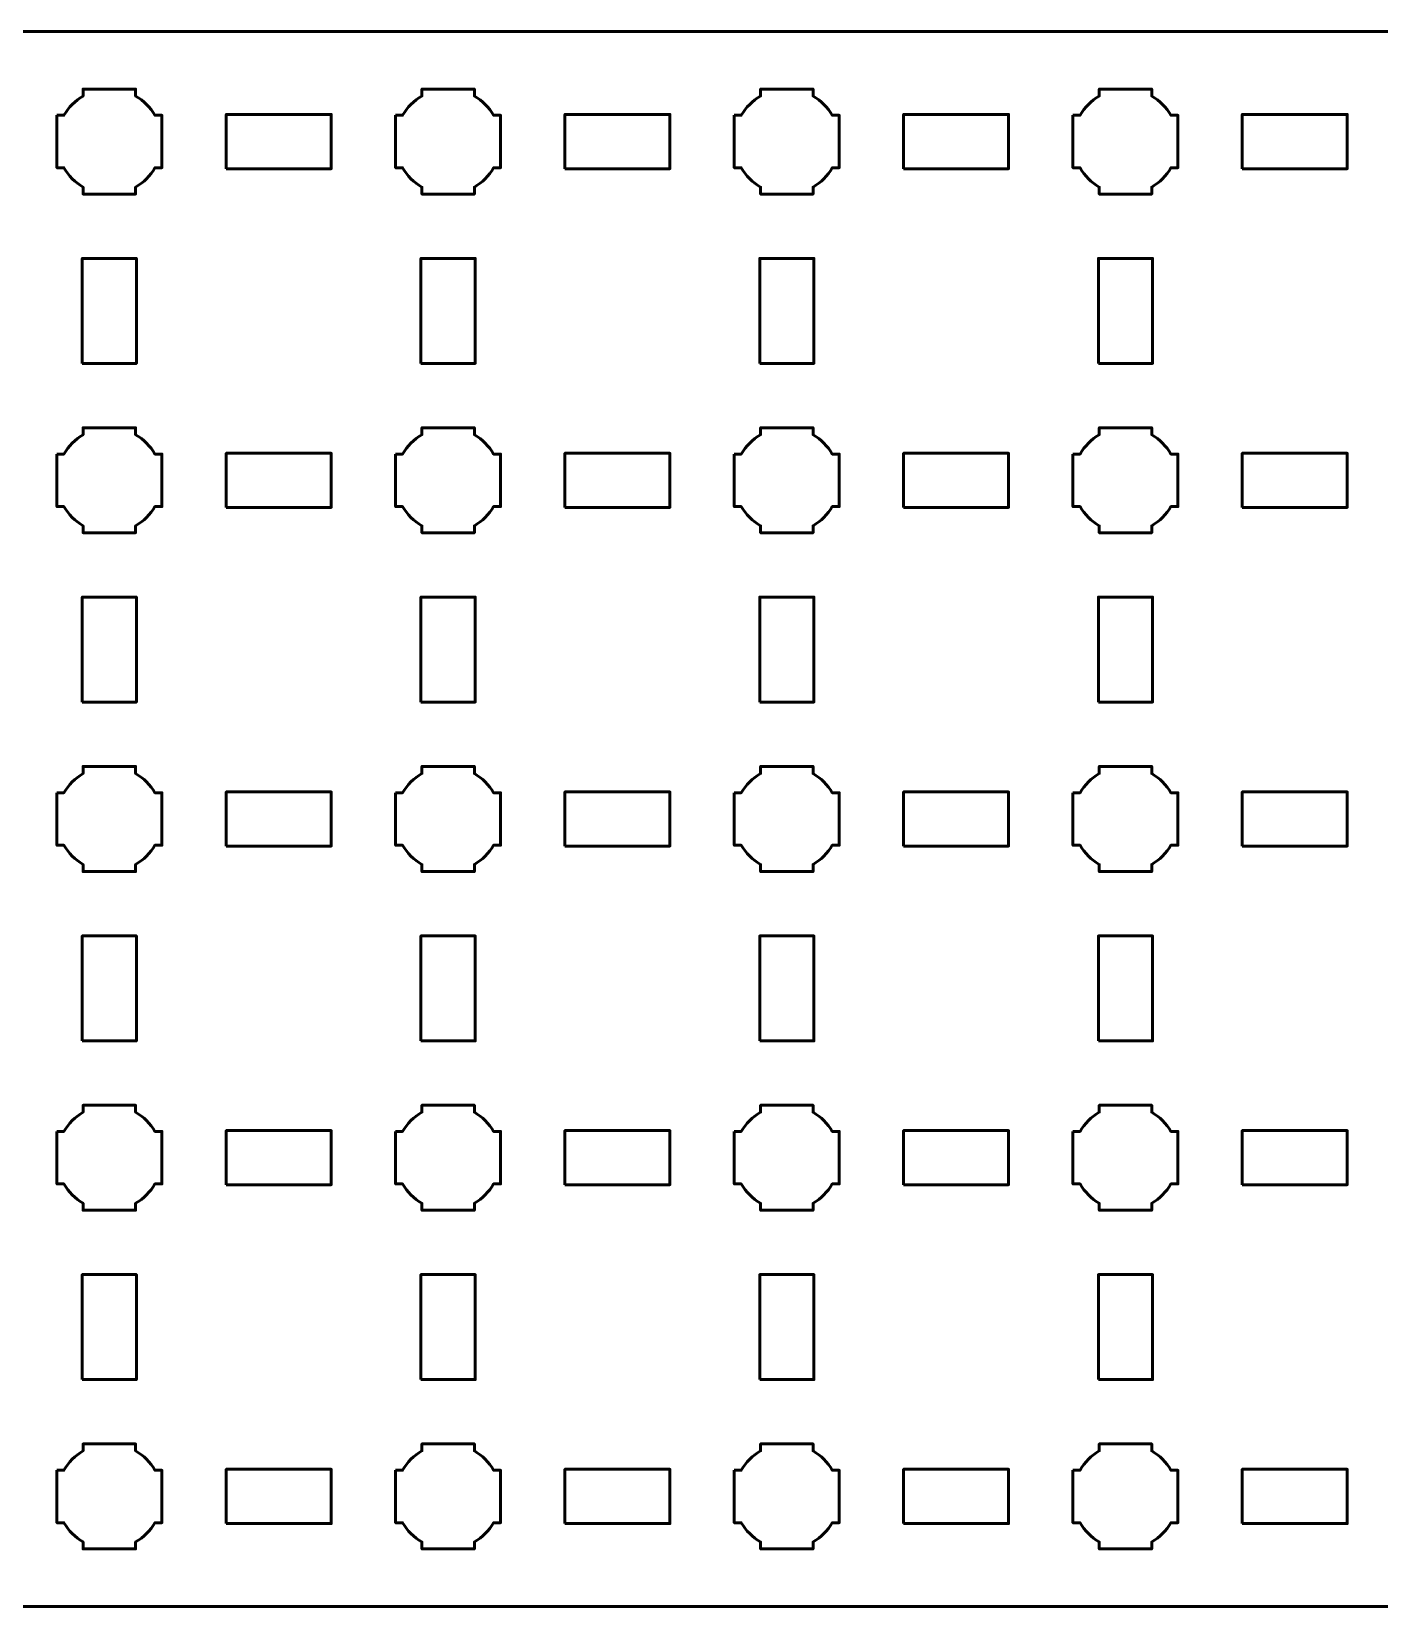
# Model space of a CAD drawing. Header units: centimetres. Extents: x -40.1 to 19.1, y -19.5 to -10.2.
# Drawn here: x -3.96 to 4, y -19.5 to -10.2 of the extents above; entities that cross this region are included whole.
import ezdxf

# ---------------------------------------------------------------- set-up
doc = ezdxf.new("R2010")
doc.units = ezdxf.units.CM
doc.header["$MEASUREMENT"] = 0
doc.layers.add('Layer 1', color=7, linetype='Continuous')

msp = doc.modelspace()

# ---------------------------------------------------------------- linework, layer by layer
at = {"layer": 'Layer 1', "color": 250, "lineweight": 53}
for points in [[(-2.81, -11.01), (-2.19, -11.01), (-2.19, -10.69), (-2.81, -10.69), (-2.81, -11.01)], [(-0.81, -11.01), (-0.19, -11.01), (-0.19, -10.69), (-0.81, -10.69), (-0.81, -11.01)], [(1.19, -11.01), (1.81, -11.01), (1.81, -10.69), (1.19, -10.69), (1.19, -11.01)], [(3.19, -11.01), (3.81, -11.01), (3.81, -10.69), (3.19, -10.69), (3.19, -11.01)], [(-3.66, -12.16), (-3.34, -12.16), (-3.34, -11.54), (-3.66, -11.54), (-3.66, -12.16)], [(-1.66, -12.16), (-1.34, -12.16), (-1.34, -11.54), (-1.66, -11.54), (-1.66, -12.16)], [(0.34, -12.16), (0.66, -12.16), (0.66, -11.54), (0.34, -11.54), (0.34, -12.16)], [(2.34, -12.16), (2.66, -12.16), (2.66, -11.54), (2.34, -11.54), (2.34, -12.16)], [(-2.81, -13.01), (-2.19, -13.01), (-2.19, -12.69), (-2.81, -12.69), (-2.81, -13.01)], [(-0.81, -13.01), (-0.19, -13.01), (-0.19, -12.69), (-0.81, -12.69), (-0.81, -13.01)], [(1.19, -13.01), (1.81, -13.01), (1.81, -12.69), (1.19, -12.69), (1.19, -13.01)], [(3.19, -13.01), (3.81, -13.01), (3.81, -12.69), (3.19, -12.69), (3.19, -13.01)], [(-3.66, -14.16), (-3.34, -14.16), (-3.34, -13.54), (-3.66, -13.54), (-3.66, -14.16)], [(-1.66, -14.16), (-1.34, -14.16), (-1.34, -13.54), (-1.66, -13.54), (-1.66, -14.16)], [(0.34, -14.16), (0.66, -14.16), (0.66, -13.54), (0.34, -13.54), (0.34, -14.16)], [(2.34, -14.16), (2.66, -14.16), (2.66, -13.54), (2.34, -13.54), (2.34, -14.16)], [(-2.81, -15.01), (-2.19, -15.01), (-2.19, -14.69), (-2.81, -14.69), (-2.81, -15.01)], [(-0.81, -15.01), (-0.19, -15.01), (-0.19, -14.69), (-0.81, -14.69), (-0.81, -15.01)], [(1.19, -15.01), (1.81, -15.01), (1.81, -14.69), (1.19, -14.69), (1.19, -15.01)], [(3.19, -15.01), (3.81, -15.01), (3.81, -14.69), (3.19, -14.69), (3.19, -15.01)], [(-3.66, -16.16), (-3.34, -16.16), (-3.34, -15.54), (-3.66, -15.54), (-3.66, -16.16)], [(-1.66, -16.16), (-1.34, -16.16), (-1.34, -15.54), (-1.66, -15.54), (-1.66, -16.16)], [(0.34, -16.16), (0.66, -16.16), (0.66, -15.54), (0.34, -15.54), (0.34, -16.16)], [(2.34, -16.16), (2.66, -16.16), (2.66, -15.54), (2.34, -15.54), (2.34, -16.16)], [(-2.81, -17.01), (-2.19, -17.01), (-2.19, -16.69), (-2.81, -16.69), (-2.81, -17.01)], [(-0.81, -17.01), (-0.19, -17.01), (-0.19, -16.69), (-0.81, -16.69), (-0.81, -17.01)], [(1.19, -17.01), (1.81, -17.01), (1.81, -16.69), (1.19, -16.69), (1.19, -17.01)], [(3.19, -17.01), (3.81, -17.01), (3.81, -16.69), (3.19, -16.69), (3.19, -17.01)], [(-3.66, -18.16), (-3.34, -18.16), (-3.34, -17.54), (-3.66, -17.54), (-3.66, -18.16)], [(-1.66, -18.16), (-1.34, -18.16), (-1.34, -17.54), (-1.66, -17.54), (-1.66, -18.16)], [(0.34, -18.16), (0.66, -18.16), (0.66, -17.54), (0.34, -17.54), (0.34, -18.16)], [(2.34, -18.16), (2.66, -18.16), (2.66, -17.54), (2.34, -17.54), (2.34, -18.16)], [(-2.81, -19.01), (-2.19, -19.01), (-2.19, -18.69), (-2.81, -18.69), (-2.81, -19.01)], [(-0.81, -19.01), (-0.19, -19.01), (-0.19, -18.69), (-0.81, -18.69), (-0.81, -19.01)], [(1.19, -19.01), (1.81, -19.01), (1.81, -18.69), (1.19, -18.69), (1.19, -19.01)], [(3.19, -19.01), (3.81, -19.01), (3.81, -18.69), (3.19, -18.69), (3.19, -19.01)]]:
    msp.add_lwpolyline(points, close=True, dxfattribs=at)
msp.add_open_spline([(-40.15, -19), (-40.15, -19), (-40.15, -10.7), (-40.15, -10.7), (-40.15, -10.7), (-40.15, -10.42391), (-39.92609, -10.2), (-39.65, -10.2), (-39.65, -10.2), (-39.65, -10.2), (18.65, -10.2), (18.65, -10.2), (18.65, -10.2), (18.92609, -10.2), (19.15, -10.42391), (19.15, -10.7), (19.15, -10.7), (19.15, -10.7), (19.15, -19), (19.15, -19), (19.15, -19), (19.15, -19.27609), (18.92609, -19.5), (18.65, -19.5), (18.65, -19.5), (18.65, -19.5), (-39.65, -19.5), (-39.65, -19.5), (-39.65, -19.5), (-39.92609, -19.5), (-40.15, -19.27609), (-40.15, -19)], degree=3, knots=[0, 0, 0, 0, 0.125, 0.125, 0.125, 0.125, 0.25, 0.25, 0.25, 0.25, 0.375, 0.375, 0.375, 0.375, 0.5, 0.5, 0.5, 0.5, 0.625, 0.625, 0.625, 0.625, 0.75, 0.75, 0.75, 0.75, 0.875, 0.875, 0.875, 0.875, 1, 1, 1, 1], dxfattribs=at)
at = {"layer": 'Layer 1', "lineweight": 53}
for points in [[(-3.81, -10.695), (-3.81, -10.695), (-3.76851, -10.695), (-3.76851, -10.695), (-3.76851, -10.695), (-3.74128, -10.64795), (-3.70205, -10.60872), (-3.655, -10.58149), (-3.655, -10.58149), (-3.655, -10.58149), (-3.655, -10.54), (-3.655, -10.54), (-3.655, -10.54), (-3.655, -10.54), (-3.5, -10.54), (-3.5, -10.54), (-3.5, -10.54), (-3.5, -10.54), (-3.345, -10.54), (-3.345, -10.54), (-3.345, -10.54), (-3.345, -10.54), (-3.345, -10.58149), (-3.345, -10.58149), (-3.345, -10.58149), (-3.29795, -10.60872), (-3.25872, -10.64795), (-3.23149, -10.695), (-3.23149, -10.695), (-3.23149, -10.695), (-3.19, -10.695), (-3.19, -10.695), (-3.19, -10.695), (-3.19, -10.695), (-3.19, -10.85), (-3.19, -10.85), (-3.19, -10.85), (-3.19, -10.85), (-3.19, -11.005), (-3.19, -11.005), (-3.19, -11.005), (-3.19, -11.005), (-3.23149, -11.005), (-3.23149, -11.005), (-3.23149, -11.005), (-3.25872, -11.05205), (-3.29795, -11.09128), (-3.345, -11.11851), (-3.345, -11.11851), (-3.345, -11.11851), (-3.345, -11.16), (-3.345, -11.16), (-3.345, -11.16), (-3.345, -11.16), (-3.5, -11.16), (-3.5, -11.16), (-3.5, -11.16), (-3.5, -11.16), (-3.655, -11.16), (-3.655, -11.16), (-3.655, -11.16), (-3.655, -11.16), (-3.655, -11.11851), (-3.655, -11.11851), (-3.655, -11.11851), (-3.70205, -11.09128), (-3.74128, -11.05205), (-3.76851, -11.005), (-3.76851, -11.005), (-3.76851, -11.005), (-3.81, -11.005), (-3.81, -11.005), (-3.81, -11.005), (-3.81, -11.005), (-3.81, -10.85), (-3.81, -10.85), (-3.81, -10.85), (-3.81, -10.85), (-3.81, -10.695), (-3.81, -10.695)], [(-1.81, -10.695), (-1.81, -10.695), (-1.76851, -10.695), (-1.76851, -10.695), (-1.76851, -10.695), (-1.74128, -10.64795), (-1.70205, -10.60872), (-1.655, -10.58149), (-1.655, -10.58149), (-1.655, -10.58149), (-1.655, -10.54), (-1.655, -10.54), (-1.655, -10.54), (-1.655, -10.54), (-1.5, -10.54), (-1.5, -10.54), (-1.5, -10.54), (-1.5, -10.54), (-1.345, -10.54), (-1.345, -10.54), (-1.345, -10.54), (-1.345, -10.54), (-1.345, -10.58149), (-1.345, -10.58149), (-1.345, -10.58149), (-1.29795, -10.60872), (-1.25872, -10.64795), (-1.23149, -10.695), (-1.23149, -10.695), (-1.23149, -10.695), (-1.19, -10.695), (-1.19, -10.695), (-1.19, -10.695), (-1.19, -10.695), (-1.19, -10.85), (-1.19, -10.85), (-1.19, -10.85), (-1.19, -10.85), (-1.19, -11.005), (-1.19, -11.005), (-1.19, -11.005), (-1.19, -11.005), (-1.23149, -11.005), (-1.23149, -11.005), (-1.23149, -11.005), (-1.25872, -11.05205), (-1.29795, -11.09128), (-1.345, -11.11851), (-1.345, -11.11851), (-1.345, -11.11851), (-1.345, -11.16), (-1.345, -11.16), (-1.345, -11.16), (-1.345, -11.16), (-1.5, -11.16), (-1.5, -11.16), (-1.5, -11.16), (-1.5, -11.16), (-1.655, -11.16), (-1.655, -11.16), (-1.655, -11.16), (-1.655, -11.16), (-1.655, -11.11851), (-1.655, -11.11851), (-1.655, -11.11851), (-1.70205, -11.09128), (-1.74128, -11.05205), (-1.76851, -11.005), (-1.76851, -11.005), (-1.76851, -11.005), (-1.81, -11.005), (-1.81, -11.005), (-1.81, -11.005), (-1.81, -11.005), (-1.81, -10.85), (-1.81, -10.85), (-1.81, -10.85), (-1.81, -10.85), (-1.81, -10.695), (-1.81, -10.695)], [(0.19, -10.695), (0.19, -10.695), (0.23149, -10.695), (0.23149, -10.695), (0.23149, -10.695), (0.25872, -10.64795), (0.29795, -10.60872), (0.345, -10.58149), (0.345, -10.58149), (0.345, -10.58149), (0.345, -10.54), (0.345, -10.54), (0.345, -10.54), (0.345, -10.54), (0.5, -10.54), (0.5, -10.54), (0.5, -10.54), (0.5, -10.54), (0.655, -10.54), (0.655, -10.54), (0.655, -10.54), (0.655, -10.54), (0.655, -10.58149), (0.655, -10.58149), (0.655, -10.58149), (0.70205, -10.60872), (0.74128, -10.64795), (0.76851, -10.695), (0.76851, -10.695), (0.76851, -10.695), (0.81, -10.695), (0.81, -10.695), (0.81, -10.695), (0.81, -10.695), (0.81, -10.85), (0.81, -10.85), (0.81, -10.85), (0.81, -10.85), (0.81, -11.005), (0.81, -11.005), (0.81, -11.005), (0.81, -11.005), (0.76851, -11.005), (0.76851, -11.005), (0.76851, -11.005), (0.74128, -11.05205), (0.70205, -11.09128), (0.655, -11.11851), (0.655, -11.11851), (0.655, -11.11851), (0.655, -11.16), (0.655, -11.16), (0.655, -11.16), (0.655, -11.16), (0.5, -11.16), (0.5, -11.16), (0.5, -11.16), (0.5, -11.16), (0.345, -11.16), (0.345, -11.16), (0.345, -11.16), (0.345, -11.16), (0.345, -11.11851), (0.345, -11.11851), (0.345, -11.11851), (0.29795, -11.09128), (0.25872, -11.05205), (0.23149, -11.005), (0.23149, -11.005), (0.23149, -11.005), (0.19, -11.005), (0.19, -11.005), (0.19, -11.005), (0.19, -11.005), (0.19, -10.85), (0.19, -10.85), (0.19, -10.85), (0.19, -10.85), (0.19, -10.695), (0.19, -10.695)], [(2.19, -10.695), (2.19, -10.695), (2.23149, -10.695), (2.23149, -10.695), (2.23149, -10.695), (2.25872, -10.64795), (2.29795, -10.60872), (2.345, -10.58149), (2.345, -10.58149), (2.345, -10.58149), (2.345, -10.54), (2.345, -10.54), (2.345, -10.54), (2.345, -10.54), (2.5, -10.54), (2.5, -10.54), (2.5, -10.54), (2.5, -10.54), (2.655, -10.54), (2.655, -10.54), (2.655, -10.54), (2.655, -10.54), (2.655, -10.58149), (2.655, -10.58149), (2.655, -10.58149), (2.70205, -10.60872), (2.74128, -10.64795), (2.76851, -10.695), (2.76851, -10.695), (2.76851, -10.695), (2.81, -10.695), (2.81, -10.695), (2.81, -10.695), (2.81, -10.695), (2.81, -10.85), (2.81, -10.85), (2.81, -10.85), (2.81, -10.85), (2.81, -11.005), (2.81, -11.005), (2.81, -11.005), (2.81, -11.005), (2.76851, -11.005), (2.76851, -11.005), (2.76851, -11.005), (2.74128, -11.05205), (2.70205, -11.09128), (2.655, -11.11851), (2.655, -11.11851), (2.655, -11.11851), (2.655, -11.16), (2.655, -11.16), (2.655, -11.16), (2.655, -11.16), (2.5, -11.16), (2.5, -11.16), (2.5, -11.16), (2.5, -11.16), (2.345, -11.16), (2.345, -11.16), (2.345, -11.16), (2.345, -11.16), (2.345, -11.11851), (2.345, -11.11851), (2.345, -11.11851), (2.29795, -11.09128), (2.25872, -11.05205), (2.23149, -11.005), (2.23149, -11.005), (2.23149, -11.005), (2.19, -11.005), (2.19, -11.005), (2.19, -11.005), (2.19, -11.005), (2.19, -10.85), (2.19, -10.85), (2.19, -10.85), (2.19, -10.85), (2.19, -10.695), (2.19, -10.695)], [(-3.81, -12.695), (-3.81, -12.695), (-3.76851, -12.695), (-3.76851, -12.695), (-3.76851, -12.695), (-3.74128, -12.64795), (-3.70205, -12.60872), (-3.655, -12.58149), (-3.655, -12.58149), (-3.655, -12.58149), (-3.655, -12.54), (-3.655, -12.54), (-3.655, -12.54), (-3.655, -12.54), (-3.5, -12.54), (-3.5, -12.54), (-3.5, -12.54), (-3.5, -12.54), (-3.345, -12.54), (-3.345, -12.54), (-3.345, -12.54), (-3.345, -12.54), (-3.345, -12.58149), (-3.345, -12.58149), (-3.345, -12.58149), (-3.29795, -12.60872), (-3.25872, -12.64795), (-3.23149, -12.695), (-3.23149, -12.695), (-3.23149, -12.695), (-3.19, -12.695), (-3.19, -12.695), (-3.19, -12.695), (-3.19, -12.695), (-3.19, -12.85), (-3.19, -12.85), (-3.19, -12.85), (-3.19, -12.85), (-3.19, -13.005), (-3.19, -13.005), (-3.19, -13.005), (-3.19, -13.005), (-3.23149, -13.005), (-3.23149, -13.005), (-3.23149, -13.005), (-3.25872, -13.05205), (-3.29795, -13.09128), (-3.345, -13.11851), (-3.345, -13.11851), (-3.345, -13.11851), (-3.345, -13.16), (-3.345, -13.16), (-3.345, -13.16), (-3.345, -13.16), (-3.5, -13.16), (-3.5, -13.16), (-3.5, -13.16), (-3.5, -13.16), (-3.655, -13.16), (-3.655, -13.16), (-3.655, -13.16), (-3.655, -13.16), (-3.655, -13.11851), (-3.655, -13.11851), (-3.655, -13.11851), (-3.70205, -13.09128), (-3.74128, -13.05205), (-3.76851, -13.005), (-3.76851, -13.005), (-3.76851, -13.005), (-3.81, -13.005), (-3.81, -13.005), (-3.81, -13.005), (-3.81, -13.005), (-3.81, -12.85), (-3.81, -12.85), (-3.81, -12.85), (-3.81, -12.85), (-3.81, -12.695), (-3.81, -12.695)], [(-1.81, -12.695), (-1.81, -12.695), (-1.76851, -12.695), (-1.76851, -12.695), (-1.76851, -12.695), (-1.74128, -12.64795), (-1.70205, -12.60872), (-1.655, -12.58149), (-1.655, -12.58149), (-1.655, -12.58149), (-1.655, -12.54), (-1.655, -12.54), (-1.655, -12.54), (-1.655, -12.54), (-1.5, -12.54), (-1.5, -12.54), (-1.5, -12.54), (-1.5, -12.54), (-1.345, -12.54), (-1.345, -12.54), (-1.345, -12.54), (-1.345, -12.54), (-1.345, -12.58149), (-1.345, -12.58149), (-1.345, -12.58149), (-1.29795, -12.60872), (-1.25872, -12.64795), (-1.23149, -12.695), (-1.23149, -12.695), (-1.23149, -12.695), (-1.19, -12.695), (-1.19, -12.695), (-1.19, -12.695), (-1.19, -12.695), (-1.19, -12.85), (-1.19, -12.85), (-1.19, -12.85), (-1.19, -12.85), (-1.19, -13.005), (-1.19, -13.005), (-1.19, -13.005), (-1.19, -13.005), (-1.23149, -13.005), (-1.23149, -13.005), (-1.23149, -13.005), (-1.25872, -13.05205), (-1.29795, -13.09128), (-1.345, -13.11851), (-1.345, -13.11851), (-1.345, -13.11851), (-1.345, -13.16), (-1.345, -13.16), (-1.345, -13.16), (-1.345, -13.16), (-1.5, -13.16), (-1.5, -13.16), (-1.5, -13.16), (-1.5, -13.16), (-1.655, -13.16), (-1.655, -13.16), (-1.655, -13.16), (-1.655, -13.16), (-1.655, -13.11851), (-1.655, -13.11851), (-1.655, -13.11851), (-1.70205, -13.09128), (-1.74128, -13.05205), (-1.76851, -13.005), (-1.76851, -13.005), (-1.76851, -13.005), (-1.81, -13.005), (-1.81, -13.005), (-1.81, -13.005), (-1.81, -13.005), (-1.81, -12.85), (-1.81, -12.85), (-1.81, -12.85), (-1.81, -12.85), (-1.81, -12.695), (-1.81, -12.695)], [(0.19, -12.695), (0.19, -12.695), (0.23149, -12.695), (0.23149, -12.695), (0.23149, -12.695), (0.25872, -12.64795), (0.29795, -12.60872), (0.345, -12.58149), (0.345, -12.58149), (0.345, -12.58149), (0.345, -12.54), (0.345, -12.54), (0.345, -12.54), (0.345, -12.54), (0.5, -12.54), (0.5, -12.54), (0.5, -12.54), (0.5, -12.54), (0.655, -12.54), (0.655, -12.54), (0.655, -12.54), (0.655, -12.54), (0.655, -12.58149), (0.655, -12.58149), (0.655, -12.58149), (0.70205, -12.60872), (0.74128, -12.64795), (0.76851, -12.695), (0.76851, -12.695), (0.76851, -12.695), (0.81, -12.695), (0.81, -12.695), (0.81, -12.695), (0.81, -12.695), (0.81, -12.85), (0.81, -12.85), (0.81, -12.85), (0.81, -12.85), (0.81, -13.005), (0.81, -13.005), (0.81, -13.005), (0.81, -13.005), (0.76851, -13.005), (0.76851, -13.005), (0.76851, -13.005), (0.74128, -13.05205), (0.70205, -13.09128), (0.655, -13.11851), (0.655, -13.11851), (0.655, -13.11851), (0.655, -13.16), (0.655, -13.16), (0.655, -13.16), (0.655, -13.16), (0.5, -13.16), (0.5, -13.16), (0.5, -13.16), (0.5, -13.16), (0.345, -13.16), (0.345, -13.16), (0.345, -13.16), (0.345, -13.16), (0.345, -13.11851), (0.345, -13.11851), (0.345, -13.11851), (0.29795, -13.09128), (0.25872, -13.05205), (0.23149, -13.005), (0.23149, -13.005), (0.23149, -13.005), (0.19, -13.005), (0.19, -13.005), (0.19, -13.005), (0.19, -13.005), (0.19, -12.85), (0.19, -12.85), (0.19, -12.85), (0.19, -12.85), (0.19, -12.695), (0.19, -12.695)], [(2.19, -12.695), (2.19, -12.695), (2.23149, -12.695), (2.23149, -12.695), (2.23149, -12.695), (2.25872, -12.64795), (2.29795, -12.60872), (2.345, -12.58149), (2.345, -12.58149), (2.345, -12.58149), (2.345, -12.54), (2.345, -12.54), (2.345, -12.54), (2.345, -12.54), (2.5, -12.54), (2.5, -12.54), (2.5, -12.54), (2.5, -12.54), (2.655, -12.54), (2.655, -12.54), (2.655, -12.54), (2.655, -12.54), (2.655, -12.58149), (2.655, -12.58149), (2.655, -12.58149), (2.70205, -12.60872), (2.74128, -12.64795), (2.76851, -12.695), (2.76851, -12.695), (2.76851, -12.695), (2.81, -12.695), (2.81, -12.695), (2.81, -12.695), (2.81, -12.695), (2.81, -12.85), (2.81, -12.85), (2.81, -12.85), (2.81, -12.85), (2.81, -13.005), (2.81, -13.005), (2.81, -13.005), (2.81, -13.005), (2.76851, -13.005), (2.76851, -13.005), (2.76851, -13.005), (2.74128, -13.05205), (2.70205, -13.09128), (2.655, -13.11851), (2.655, -13.11851), (2.655, -13.11851), (2.655, -13.16), (2.655, -13.16), (2.655, -13.16), (2.655, -13.16), (2.5, -13.16), (2.5, -13.16), (2.5, -13.16), (2.5, -13.16), (2.345, -13.16), (2.345, -13.16), (2.345, -13.16), (2.345, -13.16), (2.345, -13.11851), (2.345, -13.11851), (2.345, -13.11851), (2.29795, -13.09128), (2.25872, -13.05205), (2.23149, -13.005), (2.23149, -13.005), (2.23149, -13.005), (2.19, -13.005), (2.19, -13.005), (2.19, -13.005), (2.19, -13.005), (2.19, -12.85), (2.19, -12.85), (2.19, -12.85), (2.19, -12.85), (2.19, -12.695), (2.19, -12.695)], [(-3.81, -14.695), (-3.81, -14.695), (-3.76851, -14.695), (-3.76851, -14.695), (-3.76851, -14.695), (-3.74128, -14.64795), (-3.70205, -14.60872), (-3.655, -14.58149), (-3.655, -14.58149), (-3.655, -14.58149), (-3.655, -14.54), (-3.655, -14.54), (-3.655, -14.54), (-3.655, -14.54), (-3.5, -14.54), (-3.5, -14.54), (-3.5, -14.54), (-3.5, -14.54), (-3.345, -14.54), (-3.345, -14.54), (-3.345, -14.54), (-3.345, -14.54), (-3.345, -14.58149), (-3.345, -14.58149), (-3.345, -14.58149), (-3.29795, -14.60872), (-3.25872, -14.64795), (-3.23149, -14.695), (-3.23149, -14.695), (-3.23149, -14.695), (-3.19, -14.695), (-3.19, -14.695), (-3.19, -14.695), (-3.19, -14.695), (-3.19, -14.85), (-3.19, -14.85), (-3.19, -14.85), (-3.19, -14.85), (-3.19, -15.005), (-3.19, -15.005), (-3.19, -15.005), (-3.19, -15.005), (-3.23149, -15.005), (-3.23149, -15.005), (-3.23149, -15.005), (-3.25872, -15.05205), (-3.29795, -15.09128), (-3.345, -15.11851), (-3.345, -15.11851), (-3.345, -15.11851), (-3.345, -15.16), (-3.345, -15.16), (-3.345, -15.16), (-3.345, -15.16), (-3.5, -15.16), (-3.5, -15.16), (-3.5, -15.16), (-3.5, -15.16), (-3.655, -15.16), (-3.655, -15.16), (-3.655, -15.16), (-3.655, -15.16), (-3.655, -15.11851), (-3.655, -15.11851), (-3.655, -15.11851), (-3.70205, -15.09128), (-3.74128, -15.05205), (-3.76851, -15.005), (-3.76851, -15.005), (-3.76851, -15.005), (-3.81, -15.005), (-3.81, -15.005), (-3.81, -15.005), (-3.81, -15.005), (-3.81, -14.85), (-3.81, -14.85), (-3.81, -14.85), (-3.81, -14.85), (-3.81, -14.695), (-3.81, -14.695)], [(-1.81, -14.695), (-1.81, -14.695), (-1.76851, -14.695), (-1.76851, -14.695), (-1.76851, -14.695), (-1.74128, -14.64795), (-1.70205, -14.60872), (-1.655, -14.58149), (-1.655, -14.58149), (-1.655, -14.58149), (-1.655, -14.54), (-1.655, -14.54), (-1.655, -14.54), (-1.655, -14.54), (-1.5, -14.54), (-1.5, -14.54), (-1.5, -14.54), (-1.5, -14.54), (-1.345, -14.54), (-1.345, -14.54), (-1.345, -14.54), (-1.345, -14.54), (-1.345, -14.58149), (-1.345, -14.58149), (-1.345, -14.58149), (-1.29795, -14.60872), (-1.25872, -14.64795), (-1.23149, -14.695), (-1.23149, -14.695), (-1.23149, -14.695), (-1.19, -14.695), (-1.19, -14.695), (-1.19, -14.695), (-1.19, -14.695), (-1.19, -14.85), (-1.19, -14.85), (-1.19, -14.85), (-1.19, -14.85), (-1.19, -15.005), (-1.19, -15.005), (-1.19, -15.005), (-1.19, -15.005), (-1.23149, -15.005), (-1.23149, -15.005), (-1.23149, -15.005), (-1.25872, -15.05205), (-1.29795, -15.09128), (-1.345, -15.11851), (-1.345, -15.11851), (-1.345, -15.11851), (-1.345, -15.16), (-1.345, -15.16), (-1.345, -15.16), (-1.345, -15.16), (-1.5, -15.16), (-1.5, -15.16), (-1.5, -15.16), (-1.5, -15.16), (-1.655, -15.16), (-1.655, -15.16), (-1.655, -15.16), (-1.655, -15.16), (-1.655, -15.11851), (-1.655, -15.11851), (-1.655, -15.11851), (-1.70205, -15.09128), (-1.74128, -15.05205), (-1.76851, -15.005), (-1.76851, -15.005), (-1.76851, -15.005), (-1.81, -15.005), (-1.81, -15.005), (-1.81, -15.005), (-1.81, -15.005), (-1.81, -14.85), (-1.81, -14.85), (-1.81, -14.85), (-1.81, -14.85), (-1.81, -14.695), (-1.81, -14.695)], [(0.19, -14.695), (0.19, -14.695), (0.23149, -14.695), (0.23149, -14.695), (0.23149, -14.695), (0.25872, -14.64795), (0.29795, -14.60872), (0.345, -14.58149), (0.345, -14.58149), (0.345, -14.58149), (0.345, -14.54), (0.345, -14.54), (0.345, -14.54), (0.345, -14.54), (0.5, -14.54), (0.5, -14.54), (0.5, -14.54), (0.5, -14.54), (0.655, -14.54), (0.655, -14.54), (0.655, -14.54), (0.655, -14.54), (0.655, -14.58149), (0.655, -14.58149), (0.655, -14.58149), (0.70205, -14.60872), (0.74128, -14.64795), (0.76851, -14.695), (0.76851, -14.695), (0.76851, -14.695), (0.81, -14.695), (0.81, -14.695), (0.81, -14.695), (0.81, -14.695), (0.81, -14.85), (0.81, -14.85), (0.81, -14.85), (0.81, -14.85), (0.81, -15.005), (0.81, -15.005), (0.81, -15.005), (0.81, -15.005), (0.76851, -15.005), (0.76851, -15.005), (0.76851, -15.005), (0.74128, -15.05205), (0.70205, -15.09128), (0.655, -15.11851), (0.655, -15.11851), (0.655, -15.11851), (0.655, -15.16), (0.655, -15.16), (0.655, -15.16), (0.655, -15.16), (0.5, -15.16), (0.5, -15.16), (0.5, -15.16), (0.5, -15.16), (0.345, -15.16), (0.345, -15.16), (0.345, -15.16), (0.345, -15.16), (0.345, -15.11851), (0.345, -15.11851), (0.345, -15.11851), (0.29795, -15.09128), (0.25872, -15.05205), (0.23149, -15.005), (0.23149, -15.005), (0.23149, -15.005), (0.19, -15.005), (0.19, -15.005), (0.19, -15.005), (0.19, -15.005), (0.19, -14.85), (0.19, -14.85), (0.19, -14.85), (0.19, -14.85), (0.19, -14.695), (0.19, -14.695)], [(2.19, -14.695), (2.19, -14.695), (2.23149, -14.695), (2.23149, -14.695), (2.23149, -14.695), (2.25872, -14.64795), (2.29795, -14.60872), (2.345, -14.58149), (2.345, -14.58149), (2.345, -14.58149), (2.345, -14.54), (2.345, -14.54), (2.345, -14.54), (2.345, -14.54), (2.5, -14.54), (2.5, -14.54), (2.5, -14.54), (2.5, -14.54), (2.655, -14.54), (2.655, -14.54), (2.655, -14.54), (2.655, -14.54), (2.655, -14.58149), (2.655, -14.58149), (2.655, -14.58149), (2.70205, -14.60872), (2.74128, -14.64795), (2.76851, -14.695), (2.76851, -14.695), (2.76851, -14.695), (2.81, -14.695), (2.81, -14.695), (2.81, -14.695), (2.81, -14.695), (2.81, -14.85), (2.81, -14.85), (2.81, -14.85), (2.81, -14.85), (2.81, -15.005), (2.81, -15.005), (2.81, -15.005), (2.81, -15.005), (2.76851, -15.005), (2.76851, -15.005), (2.76851, -15.005), (2.74128, -15.05205), (2.70205, -15.09128), (2.655, -15.11851), (2.655, -15.11851), (2.655, -15.11851), (2.655, -15.16), (2.655, -15.16), (2.655, -15.16), (2.655, -15.16), (2.5, -15.16), (2.5, -15.16), (2.5, -15.16), (2.5, -15.16), (2.345, -15.16), (2.345, -15.16), (2.345, -15.16), (2.345, -15.16), (2.345, -15.11851), (2.345, -15.11851), (2.345, -15.11851), (2.29795, -15.09128), (2.25872, -15.05205), (2.23149, -15.005), (2.23149, -15.005), (2.23149, -15.005), (2.19, -15.005), (2.19, -15.005), (2.19, -15.005), (2.19, -15.005), (2.19, -14.85), (2.19, -14.85), (2.19, -14.85), (2.19, -14.85), (2.19, -14.695), (2.19, -14.695)], [(-3.81, -16.695), (-3.81, -16.695), (-3.76851, -16.695), (-3.76851, -16.695), (-3.76851, -16.695), (-3.74128, -16.64795), (-3.70205, -16.60872), (-3.655, -16.58149), (-3.655, -16.58149), (-3.655, -16.58149), (-3.655, -16.54), (-3.655, -16.54), (-3.655, -16.54), (-3.655, -16.54), (-3.5, -16.54), (-3.5, -16.54), (-3.5, -16.54), (-3.5, -16.54), (-3.345, -16.54), (-3.345, -16.54), (-3.345, -16.54), (-3.345, -16.54), (-3.345, -16.58149), (-3.345, -16.58149), (-3.345, -16.58149), (-3.29795, -16.60872), (-3.25872, -16.64795), (-3.23149, -16.695), (-3.23149, -16.695), (-3.23149, -16.695), (-3.19, -16.695), (-3.19, -16.695), (-3.19, -16.695), (-3.19, -16.695), (-3.19, -16.85), (-3.19, -16.85), (-3.19, -16.85), (-3.19, -16.85), (-3.19, -17.005), (-3.19, -17.005), (-3.19, -17.005), (-3.19, -17.005), (-3.23149, -17.005), (-3.23149, -17.005), (-3.23149, -17.005), (-3.25872, -17.05205), (-3.29795, -17.09128), (-3.345, -17.11851), (-3.345, -17.11851), (-3.345, -17.11851), (-3.345, -17.16), (-3.345, -17.16), (-3.345, -17.16), (-3.345, -17.16), (-3.5, -17.16), (-3.5, -17.16), (-3.5, -17.16), (-3.5, -17.16), (-3.655, -17.16), (-3.655, -17.16), (-3.655, -17.16), (-3.655, -17.16), (-3.655, -17.11851), (-3.655, -17.11851), (-3.655, -17.11851), (-3.70205, -17.09128), (-3.74128, -17.05205), (-3.76851, -17.005), (-3.76851, -17.005), (-3.76851, -17.005), (-3.81, -17.005), (-3.81, -17.005), (-3.81, -17.005), (-3.81, -17.005), (-3.81, -16.85), (-3.81, -16.85), (-3.81, -16.85), (-3.81, -16.85), (-3.81, -16.695), (-3.81, -16.695)], [(-1.81, -16.695), (-1.81, -16.695), (-1.76851, -16.695), (-1.76851, -16.695), (-1.76851, -16.695), (-1.74128, -16.64795), (-1.70205, -16.60872), (-1.655, -16.58149), (-1.655, -16.58149), (-1.655, -16.58149), (-1.655, -16.54), (-1.655, -16.54), (-1.655, -16.54), (-1.655, -16.54), (-1.5, -16.54), (-1.5, -16.54), (-1.5, -16.54), (-1.5, -16.54), (-1.345, -16.54), (-1.345, -16.54), (-1.345, -16.54), (-1.345, -16.54), (-1.345, -16.58149), (-1.345, -16.58149), (-1.345, -16.58149), (-1.29795, -16.60872), (-1.25872, -16.64795), (-1.23149, -16.695), (-1.23149, -16.695), (-1.23149, -16.695), (-1.19, -16.695), (-1.19, -16.695), (-1.19, -16.695), (-1.19, -16.695), (-1.19, -16.85), (-1.19, -16.85), (-1.19, -16.85), (-1.19, -16.85), (-1.19, -17.005), (-1.19, -17.005), (-1.19, -17.005), (-1.19, -17.005), (-1.23149, -17.005), (-1.23149, -17.005), (-1.23149, -17.005), (-1.25872, -17.05205), (-1.29795, -17.09128), (-1.345, -17.11851), (-1.345, -17.11851), (-1.345, -17.11851), (-1.345, -17.16), (-1.345, -17.16), (-1.345, -17.16), (-1.345, -17.16), (-1.5, -17.16), (-1.5, -17.16), (-1.5, -17.16), (-1.5, -17.16), (-1.655, -17.16), (-1.655, -17.16), (-1.655, -17.16), (-1.655, -17.16), (-1.655, -17.11851), (-1.655, -17.11851), (-1.655, -17.11851), (-1.70205, -17.09128), (-1.74128, -17.05205), (-1.76851, -17.005), (-1.76851, -17.005), (-1.76851, -17.005), (-1.81, -17.005), (-1.81, -17.005), (-1.81, -17.005), (-1.81, -17.005), (-1.81, -16.85), (-1.81, -16.85), (-1.81, -16.85), (-1.81, -16.85), (-1.81, -16.695), (-1.81, -16.695)], [(0.19, -16.695), (0.19, -16.695), (0.23149, -16.695), (0.23149, -16.695), (0.23149, -16.695), (0.25872, -16.64795), (0.29795, -16.60872), (0.345, -16.58149), (0.345, -16.58149), (0.345, -16.58149), (0.345, -16.54), (0.345, -16.54), (0.345, -16.54), (0.345, -16.54), (0.5, -16.54), (0.5, -16.54), (0.5, -16.54), (0.5, -16.54), (0.655, -16.54), (0.655, -16.54), (0.655, -16.54), (0.655, -16.54), (0.655, -16.58149), (0.655, -16.58149), (0.655, -16.58149), (0.70205, -16.60872), (0.74128, -16.64795), (0.76851, -16.695), (0.76851, -16.695), (0.76851, -16.695), (0.81, -16.695), (0.81, -16.695), (0.81, -16.695), (0.81, -16.695), (0.81, -16.85), (0.81, -16.85), (0.81, -16.85), (0.81, -16.85), (0.81, -17.005), (0.81, -17.005), (0.81, -17.005), (0.81, -17.005), (0.76851, -17.005), (0.76851, -17.005), (0.76851, -17.005), (0.74128, -17.05205), (0.70205, -17.09128), (0.655, -17.11851), (0.655, -17.11851), (0.655, -17.11851), (0.655, -17.16), (0.655, -17.16), (0.655, -17.16), (0.655, -17.16), (0.5, -17.16), (0.5, -17.16), (0.5, -17.16), (0.5, -17.16), (0.345, -17.16), (0.345, -17.16), (0.345, -17.16), (0.345, -17.16), (0.345, -17.11851), (0.345, -17.11851), (0.345, -17.11851), (0.29795, -17.09128), (0.25872, -17.05205), (0.23149, -17.005), (0.23149, -17.005), (0.23149, -17.005), (0.19, -17.005), (0.19, -17.005), (0.19, -17.005), (0.19, -17.005), (0.19, -16.85), (0.19, -16.85), (0.19, -16.85), (0.19, -16.85), (0.19, -16.695), (0.19, -16.695)], [(2.19, -16.695), (2.19, -16.695), (2.23149, -16.695), (2.23149, -16.695), (2.23149, -16.695), (2.25872, -16.64795), (2.29795, -16.60872), (2.345, -16.58149), (2.345, -16.58149), (2.345, -16.58149), (2.345, -16.54), (2.345, -16.54), (2.345, -16.54), (2.345, -16.54), (2.5, -16.54), (2.5, -16.54), (2.5, -16.54), (2.5, -16.54), (2.655, -16.54), (2.655, -16.54), (2.655, -16.54), (2.655, -16.54), (2.655, -16.58149), (2.655, -16.58149), (2.655, -16.58149), (2.70205, -16.60872), (2.74128, -16.64795), (2.76851, -16.695), (2.76851, -16.695), (2.76851, -16.695), (2.81, -16.695), (2.81, -16.695), (2.81, -16.695), (2.81, -16.695), (2.81, -16.85), (2.81, -16.85), (2.81, -16.85), (2.81, -16.85), (2.81, -17.005), (2.81, -17.005), (2.81, -17.005), (2.81, -17.005), (2.76851, -17.005), (2.76851, -17.005), (2.76851, -17.005), (2.74128, -17.05205), (2.70205, -17.09128), (2.655, -17.11851), (2.655, -17.11851), (2.655, -17.11851), (2.655, -17.16), (2.655, -17.16), (2.655, -17.16), (2.655, -17.16), (2.5, -17.16), (2.5, -17.16), (2.5, -17.16), (2.5, -17.16), (2.345, -17.16), (2.345, -17.16), (2.345, -17.16), (2.345, -17.16), (2.345, -17.11851), (2.345, -17.11851), (2.345, -17.11851), (2.29795, -17.09128), (2.25872, -17.05205), (2.23149, -17.005), (2.23149, -17.005), (2.23149, -17.005), (2.19, -17.005), (2.19, -17.005), (2.19, -17.005), (2.19, -17.005), (2.19, -16.85), (2.19, -16.85), (2.19, -16.85), (2.19, -16.85), (2.19, -16.695), (2.19, -16.695)], [(-3.81, -18.695), (-3.81, -18.695), (-3.76851, -18.695), (-3.76851, -18.695), (-3.76851, -18.695), (-3.74128, -18.64795), (-3.70205, -18.60872), (-3.655, -18.58149), (-3.655, -18.58149), (-3.655, -18.58149), (-3.655, -18.54), (-3.655, -18.54), (-3.655, -18.54), (-3.655, -18.54), (-3.5, -18.54), (-3.5, -18.54), (-3.5, -18.54), (-3.5, -18.54), (-3.345, -18.54), (-3.345, -18.54), (-3.345, -18.54), (-3.345, -18.54), (-3.345, -18.58149), (-3.345, -18.58149), (-3.345, -18.58149), (-3.29795, -18.60872), (-3.25872, -18.64795), (-3.23149, -18.695), (-3.23149, -18.695), (-3.23149, -18.695), (-3.19, -18.695), (-3.19, -18.695), (-3.19, -18.695), (-3.19, -18.695), (-3.19, -18.85), (-3.19, -18.85), (-3.19, -18.85), (-3.19, -18.85), (-3.19, -19.005), (-3.19, -19.005), (-3.19, -19.005), (-3.19, -19.005), (-3.23149, -19.005), (-3.23149, -19.005), (-3.23149, -19.005), (-3.25872, -19.05205), (-3.29795, -19.09128), (-3.345, -19.11851), (-3.345, -19.11851), (-3.345, -19.11851), (-3.345, -19.16), (-3.345, -19.16), (-3.345, -19.16), (-3.345, -19.16), (-3.5, -19.16), (-3.5, -19.16), (-3.5, -19.16), (-3.5, -19.16), (-3.655, -19.16), (-3.655, -19.16), (-3.655, -19.16), (-3.655, -19.16), (-3.655, -19.11851), (-3.655, -19.11851), (-3.655, -19.11851), (-3.70205, -19.09128), (-3.74128, -19.05205), (-3.76851, -19.005), (-3.76851, -19.005), (-3.76851, -19.005), (-3.81, -19.005), (-3.81, -19.005), (-3.81, -19.005), (-3.81, -19.005), (-3.81, -18.85), (-3.81, -18.85), (-3.81, -18.85), (-3.81, -18.85), (-3.81, -18.695), (-3.81, -18.695)], [(-1.81, -18.695), (-1.81, -18.695), (-1.76851, -18.695), (-1.76851, -18.695), (-1.76851, -18.695), (-1.74128, -18.64795), (-1.70205, -18.60872), (-1.655, -18.58149), (-1.655, -18.58149), (-1.655, -18.58149), (-1.655, -18.54), (-1.655, -18.54), (-1.655, -18.54), (-1.655, -18.54), (-1.5, -18.54), (-1.5, -18.54), (-1.5, -18.54), (-1.5, -18.54), (-1.345, -18.54), (-1.345, -18.54), (-1.345, -18.54), (-1.345, -18.54), (-1.345, -18.58149), (-1.345, -18.58149), (-1.345, -18.58149), (-1.29795, -18.60872), (-1.25872, -18.64795), (-1.23149, -18.695), (-1.23149, -18.695), (-1.23149, -18.695), (-1.19, -18.695), (-1.19, -18.695), (-1.19, -18.695), (-1.19, -18.695), (-1.19, -18.85), (-1.19, -18.85), (-1.19, -18.85), (-1.19, -18.85), (-1.19, -19.005), (-1.19, -19.005), (-1.19, -19.005), (-1.19, -19.005), (-1.23149, -19.005), (-1.23149, -19.005), (-1.23149, -19.005), (-1.25872, -19.05205), (-1.29795, -19.09128), (-1.345, -19.11851), (-1.345, -19.11851), (-1.345, -19.11851), (-1.345, -19.16), (-1.345, -19.16), (-1.345, -19.16), (-1.345, -19.16), (-1.5, -19.16), (-1.5, -19.16), (-1.5, -19.16), (-1.5, -19.16), (-1.655, -19.16), (-1.655, -19.16), (-1.655, -19.16), (-1.655, -19.16), (-1.655, -19.11851), (-1.655, -19.11851), (-1.655, -19.11851), (-1.70205, -19.09128), (-1.74128, -19.05205), (-1.76851, -19.005), (-1.76851, -19.005), (-1.76851, -19.005), (-1.81, -19.005), (-1.81, -19.005), (-1.81, -19.005), (-1.81, -19.005), (-1.81, -18.85), (-1.81, -18.85), (-1.81, -18.85), (-1.81, -18.85), (-1.81, -18.695), (-1.81, -18.695)], [(0.19, -18.695), (0.19, -18.695), (0.23149, -18.695), (0.23149, -18.695), (0.23149, -18.695), (0.25872, -18.64795), (0.29795, -18.60872), (0.345, -18.58149), (0.345, -18.58149), (0.345, -18.58149), (0.345, -18.54), (0.345, -18.54), (0.345, -18.54), (0.345, -18.54), (0.5, -18.54), (0.5, -18.54), (0.5, -18.54), (0.5, -18.54), (0.655, -18.54), (0.655, -18.54), (0.655, -18.54), (0.655, -18.54), (0.655, -18.58149), (0.655, -18.58149), (0.655, -18.58149), (0.70205, -18.60872), (0.74128, -18.64795), (0.76851, -18.695), (0.76851, -18.695), (0.76851, -18.695), (0.81, -18.695), (0.81, -18.695), (0.81, -18.695), (0.81, -18.695), (0.81, -18.85), (0.81, -18.85), (0.81, -18.85), (0.81, -18.85), (0.81, -19.005), (0.81, -19.005), (0.81, -19.005), (0.81, -19.005), (0.76851, -19.005), (0.76851, -19.005), (0.76851, -19.005), (0.74128, -19.05205), (0.70205, -19.09128), (0.655, -19.11851), (0.655, -19.11851), (0.655, -19.11851), (0.655, -19.16), (0.655, -19.16), (0.655, -19.16), (0.655, -19.16), (0.5, -19.16), (0.5, -19.16), (0.5, -19.16), (0.5, -19.16), (0.345, -19.16), (0.345, -19.16), (0.345, -19.16), (0.345, -19.16), (0.345, -19.11851), (0.345, -19.11851), (0.345, -19.11851), (0.29795, -19.09128), (0.25872, -19.05205), (0.23149, -19.005), (0.23149, -19.005), (0.23149, -19.005), (0.19, -19.005), (0.19, -19.005), (0.19, -19.005), (0.19, -19.005), (0.19, -18.85), (0.19, -18.85), (0.19, -18.85), (0.19, -18.85), (0.19, -18.695), (0.19, -18.695)], [(2.19, -18.695), (2.19, -18.695), (2.23149, -18.695), (2.23149, -18.695), (2.23149, -18.695), (2.25872, -18.64795), (2.29795, -18.60872), (2.345, -18.58149), (2.345, -18.58149), (2.345, -18.58149), (2.345, -18.54), (2.345, -18.54), (2.345, -18.54), (2.345, -18.54), (2.5, -18.54), (2.5, -18.54), (2.5, -18.54), (2.5, -18.54), (2.655, -18.54), (2.655, -18.54), (2.655, -18.54), (2.655, -18.54), (2.655, -18.58149), (2.655, -18.58149), (2.655, -18.58149), (2.70205, -18.60872), (2.74128, -18.64795), (2.76851, -18.695), (2.76851, -18.695), (2.76851, -18.695), (2.81, -18.695), (2.81, -18.695), (2.81, -18.695), (2.81, -18.695), (2.81, -18.85), (2.81, -18.85), (2.81, -18.85), (2.81, -18.85), (2.81, -19.005), (2.81, -19.005), (2.81, -19.005), (2.81, -19.005), (2.76851, -19.005), (2.76851, -19.005), (2.76851, -19.005), (2.74128, -19.05205), (2.70205, -19.09128), (2.655, -19.11851), (2.655, -19.11851), (2.655, -19.11851), (2.655, -19.16), (2.655, -19.16), (2.655, -19.16), (2.655, -19.16), (2.5, -19.16), (2.5, -19.16), (2.5, -19.16), (2.5, -19.16), (2.345, -19.16), (2.345, -19.16), (2.345, -19.16), (2.345, -19.16), (2.345, -19.11851), (2.345, -19.11851), (2.345, -19.11851), (2.29795, -19.09128), (2.25872, -19.05205), (2.23149, -19.005), (2.23149, -19.005), (2.23149, -19.005), (2.19, -19.005), (2.19, -19.005), (2.19, -19.005), (2.19, -19.005), (2.19, -18.85), (2.19, -18.85), (2.19, -18.85), (2.19, -18.85), (2.19, -18.695), (2.19, -18.695)]]:
    msp.add_open_spline(points, degree=3, knots=[0, 0, 0, 0, 0.05, 0.05, 0.05, 0.05, 0.1, 0.1, 0.1, 0.1, 0.15, 0.15, 0.15, 0.15, 0.2, 0.2, 0.2, 0.2, 0.25, 0.25, 0.25, 0.25, 0.3, 0.3, 0.3, 0.3, 0.35, 0.35, 0.35, 0.35, 0.4, 0.4, 0.4, 0.4, 0.45, 0.45, 0.45, 0.45, 0.5, 0.5, 0.5, 0.5, 0.55, 0.55, 0.55, 0.55, 0.6, 0.6, 0.6, 0.6, 0.65, 0.65, 0.65, 0.65, 0.7, 0.7, 0.7, 0.7, 0.75, 0.75, 0.75, 0.75, 0.8, 0.8, 0.8, 0.8, 0.85, 0.85, 0.85, 0.85, 0.9, 0.9, 0.9, 0.9, 0.95, 0.95, 0.95, 0.95, 1, 1, 1, 1], dxfattribs=at)

doc.saveas('drawing.dxf')
